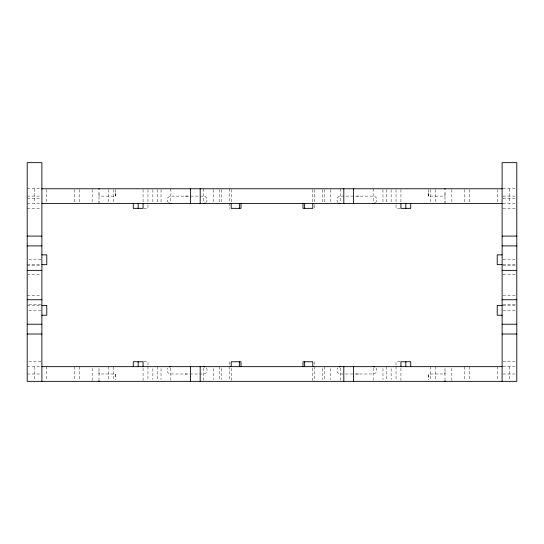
<?xml version="1.0" encoding="UTF-8"?>
<svg xmlns="http://www.w3.org/2000/svg" width="544" height="544" viewBox="0 0 544 544"><rect width="100%" height="100%" fill="white"/><g stroke="black" fill="none" stroke-linecap="round" stroke-linejoin="round"><path stroke-width="0.41" stroke-dasharray="2.72 2.04" d="M99.008 371.552L99.008 374L115.328 374L115.328 379.875M99.008 201.008L99.008 202.64L99.008 189.584M99.008 193.664L99.008 196.112L115.328 196.112L115.328 192.44L115.165 196.112M444.992 193.664L444.992 196.112L428.672 196.112L428.672 192.44L428.835 196.112M444.992 371.552L444.992 374L428.672 374L428.672 379.875M444.992 201.008L444.992 202.64L444.992 189.584M428.672 377.672L428.835 374M27.2 188.768L41.072 188.768M502.928 188.768L516.8 188.768M185.096 196.112L189.176 196.112M27.2 196.112L41.072 196.112M502.928 196.112L516.8 196.112M27.2 198.56L41.072 198.56M502.928 198.56L516.8 198.56M27.2 203.456L41.072 203.456M502.928 203.456L516.8 203.456M27.2 208.352L41.072 208.352M143.888 208.352L147.968 208.352L147.968 205.088M400.112 208.352L396.032 208.352L396.032 205.088M502.928 208.352L516.8 208.352M28.832 259.726L41.072 259.726M502.928 259.726L515.168 259.726M27.2 264.622L41.072 264.656M502.928 264.656L516.8 264.622M27.2 265.472L41.072 265.472M502.928 265.472L516.8 265.472M27.2 274.414L41.072 274.414M502.928 274.414L516.8 274.414M27.2 295.63L41.072 295.63M502.928 295.63L516.8 295.63M28.832 304.64L41.072 304.64M502.928 304.64L515.168 304.64M27.2 305.422L41.072 305.456M502.928 305.456L516.8 305.422M28.832 310.318L41.072 310.318M502.928 310.318L515.168 310.318M28.832 361.76L41.072 361.76M143.888 361.76L147.968 361.76L147.968 365.84M400.112 361.76L396.032 361.76L396.032 365.84M502.928 361.76L515.168 361.76M27.2 366.656L41.072 366.656M502.928 366.656L516.8 366.656M27.2 374L41.072 374M502.928 374L516.8 374M358.904 374L354.824 374M356.864 196.112L358.904 196.112M185.096 374L187.136 374M115.165 374L115.328 377.672M509.456 188.768L509.456 203.456M509.456 366.656L509.456 380.528M497.216 189.584L497.216 203.456M497.216 366.656L497.216 380.528M469.472 189.584L469.472 203.456M469.472 366.656L469.472 380.528M464.576 189.584L464.576 203.456M464.576 366.656L464.576 380.528M451.833 189.584L451.833 202.64M451.833 368.288L451.833 380.528M444.992 368.288L444.992 380.528M435.2 189.584L435.2 203.456M435.2 366.656L435.2 380.528M430.304 189.584L430.304 203.456M430.304 366.656L430.304 380.528M428.672 189.502L428.672 196.112M400.928 189.584L400.928 202.64M400.928 368.288L400.928 380.528M396.032 189.584L396.032 204.272M396.032 366.656L396.032 380.528M391.136 189.686L391.136 202.538M391.136 368.492L391.136 379.508M386.24 189.584L386.24 203.456M386.24 366.656L386.24 380.528M382.976 189.686L382.976 202.538M382.976 368.492L382.976 379.508M373.184 188.768L373.184 202.538M373.184 368.03L373.184 381.344M340.544 188.768L340.544 202.076M340.544 368.03L340.544 381.344M330.752 189.686L330.752 202.538M330.752 368.492L330.752 379.508M324.224 189.584L324.224 203.456M324.224 366.656L324.224 380.528M322.592 189.686L322.592 202.538M322.592 368.492L322.592 379.508M314.432 189.584L314.432 204.272M314.432 205.088L314.432 208.352M314.432 361.76L314.432 381.344M312.8 189.584L312.8 202.64M312.8 368.288L312.8 380.528M231.2 189.584L231.2 202.64M231.2 368.288L231.2 380.528M229.568 188.768L229.568 208.352M229.568 361.76L229.568 365.84M229.568 366.656L229.568 380.528M221.408 189.686L221.408 202.538M221.408 368.492L221.408 379.508M219.776 189.584L219.776 203.456M219.776 366.656L219.776 380.528M213.248 189.686L213.248 202.538M213.248 368.492L213.248 379.508M203.456 188.768L203.456 202.076M203.456 368.03L203.456 381.344M170.816 188.768L170.816 202.538M170.816 368.03L170.816 381.344M161.024 189.686L161.024 202.538M161.024 368.492L161.024 379.508M157.76 189.584L157.76 203.456M157.76 366.656L157.76 380.528M152.864 189.686L152.864 202.538M152.864 368.492L152.864 379.508M147.968 189.584L147.968 204.272M147.968 366.656L147.968 380.528M143.072 189.584L143.072 202.64M143.072 368.288L143.072 380.528M115.328 189.502L115.328 196.112M113.696 189.584L113.696 203.456M113.696 366.656L113.696 380.528M108.8 189.584L108.8 203.456M108.8 366.656L108.8 380.528M99.008 368.288L99.008 380.528M92.167 189.584L92.167 202.64M92.167 368.288L92.167 380.528M79.424 189.584L79.424 203.456M79.424 366.656L79.424 380.528M74.528 189.584L74.528 203.456M74.528 366.656L74.528 380.528M46.784 189.584L46.784 203.456M46.784 366.656L46.784 380.528M34.544 188.768L34.544 203.456M34.544 366.656L34.544 380.528M376.033 368.009A3.672 3.672 0 0 1 373.184 374L340.544 374A3.672 3.672 0 0 1 337.695 368.009M206.305 368.009A3.672 3.672 0 0 1 203.456 374L170.816 374A3.672 3.672 0 0 1 167.967 368.009M375.496 202.633A3.672 3.672 0 0 0 373.184 196.112L340.544 196.112A3.672 3.672 0 0 0 338.232 202.633M205.775 202.633A3.672 3.672 0 0 0 203.456 196.112L170.816 196.112A3.672 3.672 0 0 0 168.504 202.633"/><path stroke-width="0.82" d="M41.684 188.768L502.316 188.768M41.888 203.456L502.112 203.456M27.2 236.096L41.888 236.096M502.112 236.096L516.8 236.096M27.2 245.888L41.888 245.888M502.112 245.888L516.8 245.888M41.888 254.864L46.784 254.864L46.784 264.656L41.888 264.656M502.112 254.864L497.216 254.864L497.216 264.656L502.112 264.656M27.2 270.368L41.888 270.368M502.112 270.368L516.8 270.368M27.2 299.744L41.888 299.744M502.112 299.744L516.8 299.744M41.888 305.456L46.784 305.456L46.784 315.248L41.888 315.248M502.112 305.456L497.216 305.456L497.216 315.248L502.112 315.248M27.2 324.224L41.888 324.224M502.112 324.224L516.8 324.224M27.2 334.016L41.888 334.016M502.112 334.016L516.8 334.016M41.888 366.656L502.112 366.656M502.112 381.344L502.112 162.656L516.8 162.656L516.8 381.344L27.2 381.344L27.2 162.656L41.888 162.656L41.888 381.344M444.992 188.768L444.992 189.224M444.992 380.882L444.992 381.344M410.72 203.456L410.72 208.352L400.928 208.352L400.928 203.456M410.72 366.656L410.72 361.76L400.928 361.76L400.928 366.656M405.824 203.456L405.824 208.352M405.824 361.76L405.824 366.656M353.6 188.768L353.6 203.456M353.6 366.656L353.6 381.344M343.808 188.768L343.808 203.456M343.808 366.656L343.808 381.344M312.8 203.456L312.8 208.352L303.008 208.352L303.008 203.456M312.8 366.656L312.8 361.76L303.008 361.76L303.008 366.656M304.64 203.456L304.64 208.352M304.64 361.76L304.64 366.656M240.992 203.456L240.992 208.352L231.2 208.352L231.2 203.456M240.992 366.656L240.992 361.76L231.2 361.76L231.2 366.656M239.36 203.456L239.36 208.352M239.36 361.76L239.36 366.656M200.192 188.768L200.192 203.456M200.192 366.656L200.192 381.344M190.4 188.768L190.4 203.456M190.4 366.656L190.4 381.344M143.072 203.456L143.072 208.352L133.28 208.352L133.28 203.456M143.072 366.656L143.072 361.76L133.28 361.76L133.28 366.656M138.176 203.456L138.176 208.352M138.176 361.76L138.176 366.656M99.008 188.768L99.008 189.224M99.008 380.882L99.008 381.344M373.184 366.656A3.672 3.672 0 0 1 374.537 366.914M339.191 366.914A3.672 3.672 0 0 1 340.544 366.656M203.456 366.656A3.672 3.672 0 0 1 204.809 366.914M169.463 366.914A3.672 3.672 0 0 1 170.816 366.656M374.537 203.198A3.672 3.672 0 0 1 373.184 203.456M340.544 203.456A3.672 3.672 0 0 1 339.191 203.198M204.809 203.198A3.672 3.672 0 0 1 203.456 203.456M170.816 203.456A3.672 3.672 0 0 1 169.463 203.198"/></g></svg>
